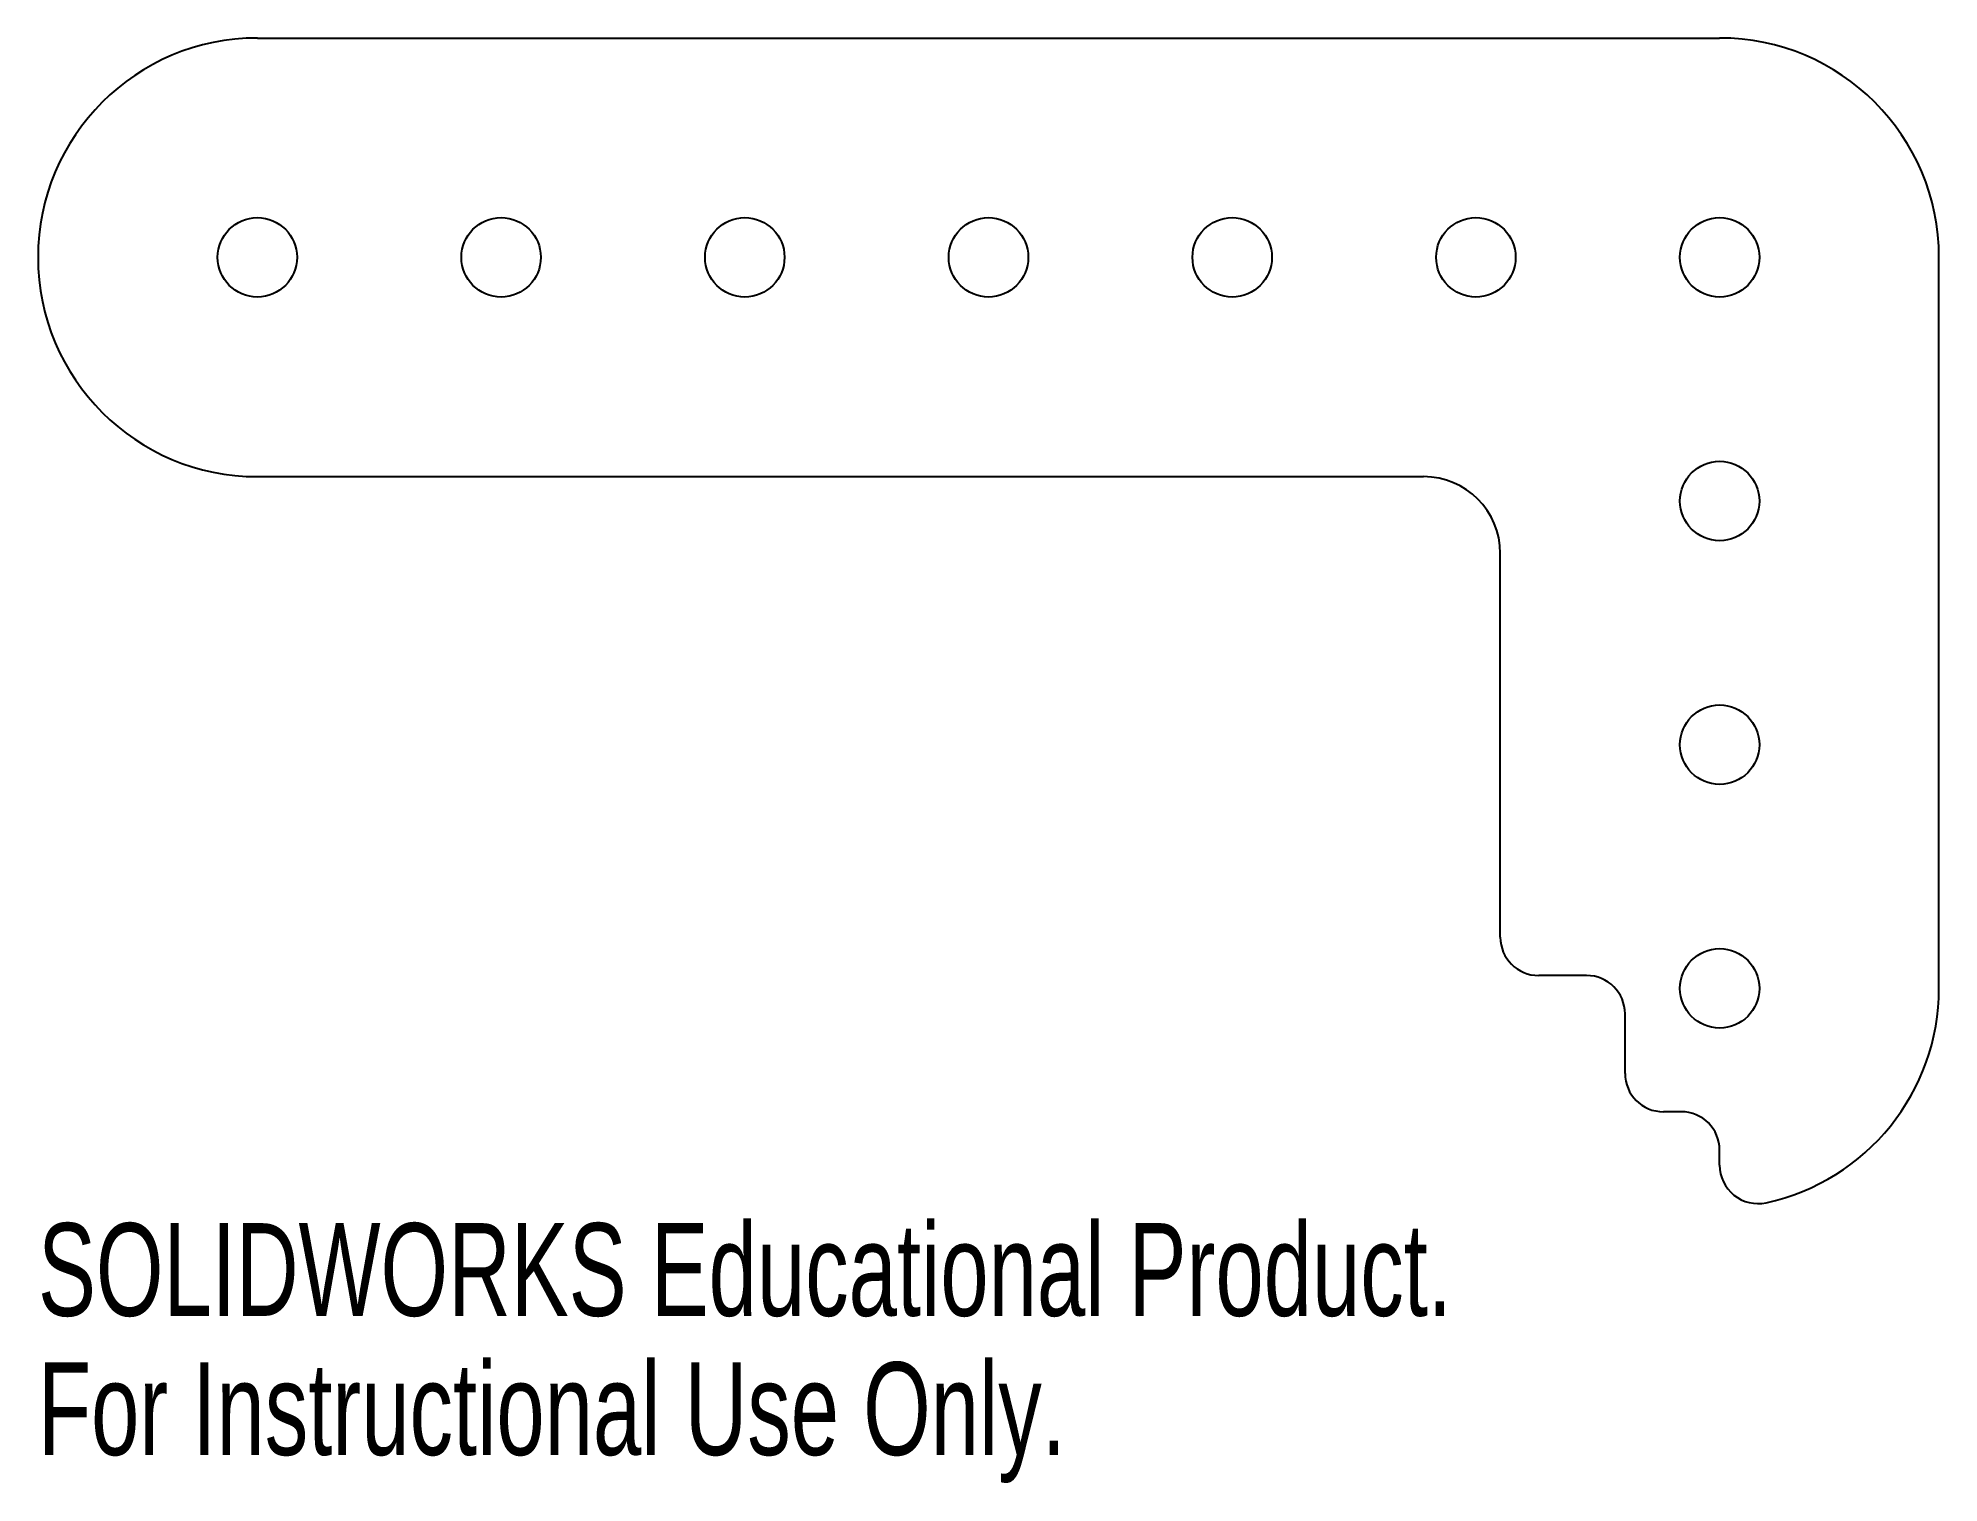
# Model space of a CAD drawing. Header units: millimetres. Extents: x -87.6 to 11.4, y -63.9 to 11.4.
import ezdxf

# ---------------------------------------------------------------- set-up
doc = ezdxf.new("R2010")
doc.units = ezdxf.units.MM
doc.styles.add('SLDTEXTSTYLE0', font='TXT', dxfattribs={"width": 0.7})

msp = doc.modelspace()

# ---------------------------------------------------------------- linework, layer by layer
at = {"color": 7, "linetype": 'Continuous', "lineweight": 25}
for p, q in [((-76.2, 11.43), (0, 11.43)), ((11.43, -38.1), (11.43, 0)), ((-76.2, -11.43), (-15.43, -11.43)), ((-11.43, -35.43), (-11.43, -15.43)), ((-6.93, -37.43), (-9.43, -37.43)), ((-4.93, -42.53), (-4.93, -39.43)), ((-2, -44.53), (-2.93, -44.53)), ((0, -47.315), (0, -46.53))]:
    msp.add_line(p, q, dxfattribs=at)
for centre in [(-76.2, 0), (-63.5, 0), (-50.8, 0), (-38.1, 0), (-25.4, 0), (-12.7, 0), (0, 0), (0, -12.7), (0, -25.4), (0, -38.1)]:
    msp.add_circle(centre, 2.07, dxfattribs=at)
for centre, radius, start, end in [((-76.2, 0), 11.43, 90, 270), ((0, 0), 11.43, 0, 90), ((-15.43, -15.43), 4, 0, 90), ((-9.43, -35.43), 2, 180, 270), ((-6.93, -39.43), 2, 0, 90), ((0, -38.1), 11.43, 282.24481, 0), ((-2.93, -42.53), 2, 180, 270), ((-2, -46.53), 2, 0, 90), ((2, -47.315), 2, 180, 282.24481)]:
    msp.add_arc(centre, radius, start, end, dxfattribs=at)

# ---------------------------------------------------------------- texts
at = {"color": 7, "linetype": 'Continuous', "char_height": 4.83362, "attachment_point": 1, "style": 'SLDTEXTSTYLE0'}
for s, insert in [('SOLIDWORKS Educational Product.', (-87.63, -50.335)), ('For Instructional Use Only.', (-87.63, -57.585))]:
    msp.add_mtext(s, dxfattribs=dict(at, insert=insert))

doc.saveas('drawing.dxf')
